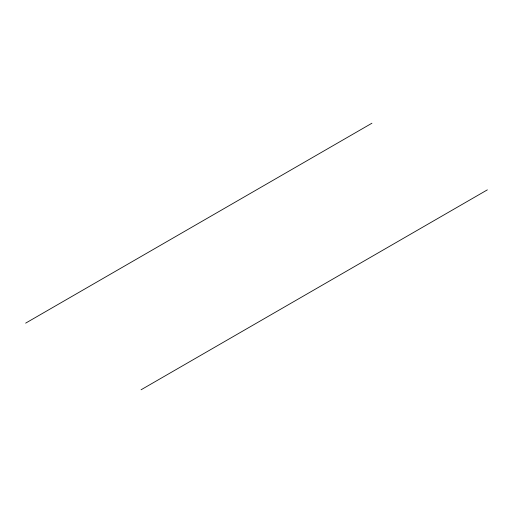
<?xml version="1.0" encoding="UTF-8"?>
<svg xmlns="http://www.w3.org/2000/svg" width="513" height="513" viewBox="0 0 513 513"><rect width="100%" height="100%" fill="white"/><g stroke="black" fill="none" stroke-linecap="round" stroke-linejoin="round"><path stroke-width="0.77" d="M25.65 323.139L371.925 123.223M141.075 389.777L487.35 189.861"/></g></svg>
